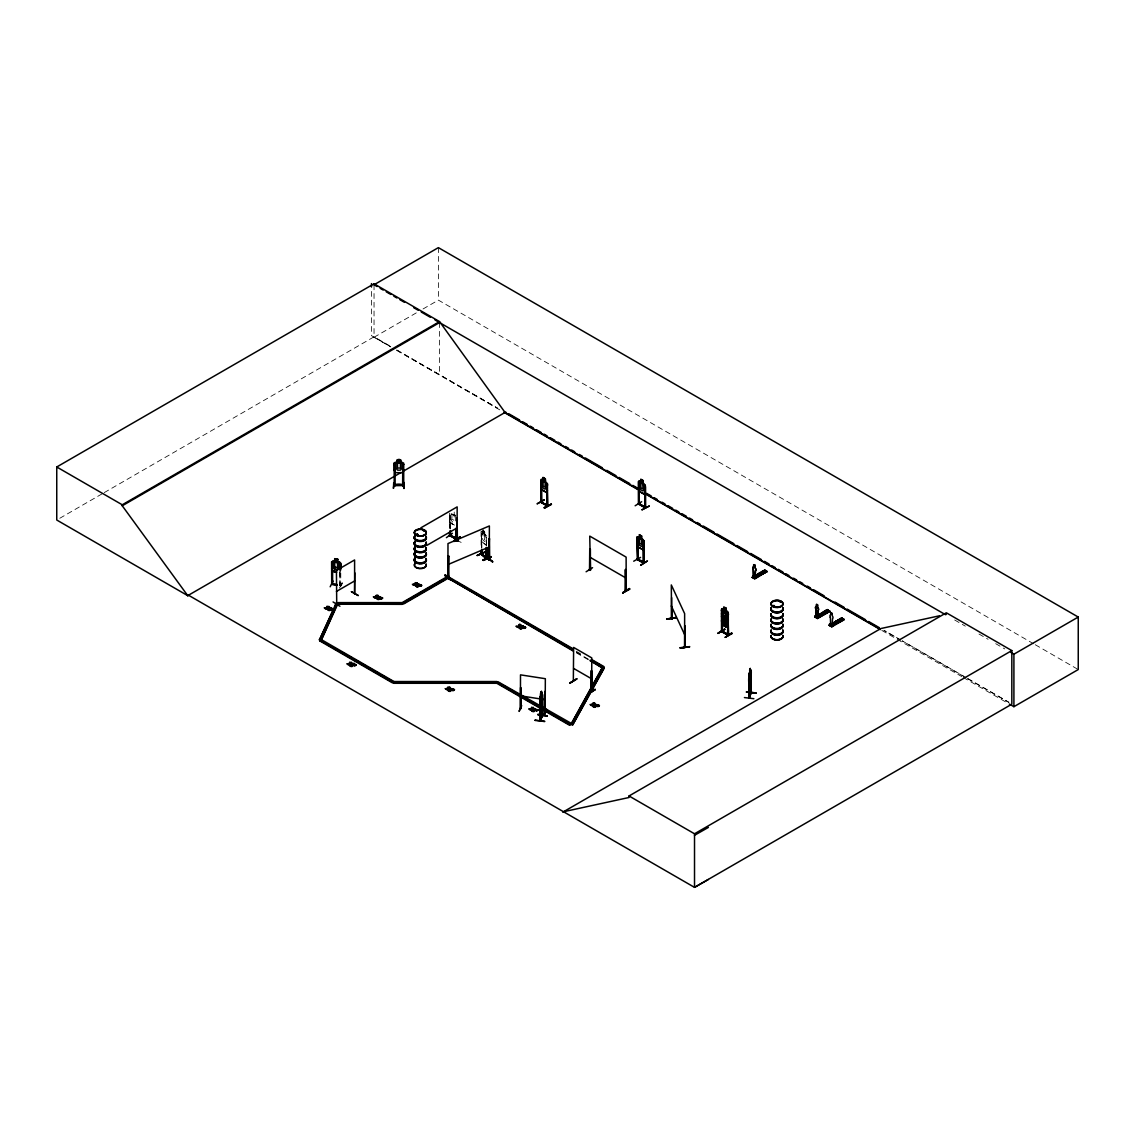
<?xml version="1.0" encoding="UTF-8"?>
<svg xmlns="http://www.w3.org/2000/svg" width="1135" height="1135" viewBox="0 0 1135 1135"><rect width="100%" height="100%" fill="white"/><g stroke="black" fill="none" stroke-linecap="round" stroke-linejoin="round"><path stroke-width="0.75" stroke-dasharray="5 3.75" d="M486.731 542.956L486.064 545.112L481.651 541.665L481.07 531.719L481.126 547.212M339.677 572.579L340.67 570.252M340.699 585.149L339.748 584.936L340.77 585.121M339.748 585.149L340.77 584.922M340.77 585.688L339.748 585.703L339.847 571.714M339.436 588.058L342.387 583.106M342.259 582.695L340.543 585.901L340.557 585.107M341.337 585.887L342.259 583.135M454.227 512.055L454.156 520.369L451.929 519.234M455.334 520.965L455.334 516.141L454.298 514.595M450.198 529.024L449.772 514.552L449.772 528.555M457.476 540.728L461.165 542.388M59.814 518.255L102.703 493.484M104.236 492.604L374.039 336.825L390.795 346.501M374.039 284.772L374.039 337.265L416.942 312.508M423.057 308.961L438.38 300.122L1033.744 643.857M483.042 532.23L482.957 529.676M481.907 547.51L481.396 533.11L481.637 547.623M486.22 545.949L486.489 537.082L486.489 545.836M455.731 515.489L450.737 513.815L450.737 518.638L451.929 521.305L454.156 522.426M483.099 529.775L482.077 537.352L483.013 540.147L484.773 541.523L485.709 540.189L484.773 533.762C484.9 527.704 484.319 535.337 486.787 536.075M339.918 585.759L340.77 585.887L340.77 571.685M454.156 514.595L455.802 515.432M451.929 514.41L454.156 515.545M454.468 525.094L450.269 522.965L449.545 520.029L450.34 522.909L454.156 525.008M390.568 346.629L371.471 335.648L371.471 288.801M396.683 350.147L497.414 408.075L396.895 350.02M900.665 639.97L883.881 630.308L900.622 639.984M966.296 677.708L902.197 640.835L966.126 677.808M967.814 678.574L1009.029 702.281M1035.29 644.737L1078.25 669.551M954.691 620.008L965.317 626.137M978.98 634.025L988.103 639.289M995.693 643.673L1004.801 648.936M967.644 678.673L1008.774 702.423M374.039 337.265L390.795 346.941M396.895 350.46L500.975 410.544M881.838 630.436L895.657 638.423M897.203 639.303L961.7 676.545M963.232 677.439L1007.767 703.147M576.183 651.235L582.312 654.767M576.381 652.228L588.639 659.307M576.381 652.88L588.639 659.96M481.765 531.223L483.099 532.358M482.02 531.606L486.645 536.103M481.793 541.579L486.106 544.956M481.396 533.11L481.396 547.098M451.929 513.559L451.929 523.888M450.425 514.893L450.425 528.882M449.559 513.219L449.545 528.697M439.543 322.581L439.543 375.075M438.38 247.629L438.38 300.122M339.947 571.529L339.947 585.532M484.461 531.364L483.326 530.485L484.461 532.23L484.461 531.364M484.773 534.628L483.013 533.251L483.013 538.075L484.773 539.451L484.773 534.628"/><path stroke-width="1.5" d="M749.086 697.628L750.774 692.747M749.015 697.372L750.192 672.062L749.582 678.56M750.774 692.52L751.37 691.981L749.384 698.167L749.256 674.63L750.306 668.487L749.554 670.26M400.556 462.243C403.01 458.597 394.966 458.27 397.491 462.356L394.228 463.151L395.292 462.257L402.556 462.427M394.2 482.772L393.419 488.305M393.476 488.277L393.703 482.701M394.228 470.074L395.207 472.657L402.641 472.699L403.719 470.145L402.641 472.699M395.051 464.47L394.171 464.655L395.051 464.47L395.15 485.666C391.107 484.234 404.074 483.013 402.84 485.823L403.719 485.78L403.719 463.208L400.456 462.328L400.456 459.746M394.115 485.425L395.051 485.666L395.051 484.702M400.456 462.399L402.031 463.279L402.031 468.102L400.456 470.145L397.491 470.103L395.916 468.017L395.916 463.194L397.392 462.2M402.755 464.584L403.62 464.584L402.755 464.584L402.641 485.766L403.719 485.596M403.663 488.064L403.904 482.503M404.145 488.476L403.833 482.46L403.734 488.419M755.073 577.36L755.385 570.791A2.142 1.234 60 0 0 755.073 567.855L754.945 565.159L753.583 564.875M755.172 577.304L755.484 570.735A2.142 1.234 60 0 0 755.172 567.798L754.69 564.989M817.725 616.958L818.037 610.389A2.142 1.234 60 0 0 817.824 607.409L817.725 607.452A2.142 1.234 60 0 1 818.037 610.389L817.824 616.901M832.125 625.272L832.537 618.646A2.142 1.234 60 0 0 832.225 615.709L832.196 613.581M744.432 697.557L753.867 698.706M488.603 560.037C490.206 557.342 488.277 560.676 489.667 559.853L489.384 538.699L488.731 559.938M540.515 720.399L539.792 720.072L540.487 719.59L540.232 720.924L540.43 699.387M542.019 715.972L542.714 715.575L540.203 720.867L540.189 697.387C541.849 682.66 542.615 699.912 540.601 703.388L540.189 702.196M539.849 719.987L542.672 714.78L542.09 715.277M544.658 721.222L535.223 720.399M535.223 720.484L535.351 719.746M544.644 721.605L535.337 720.158M753.683 564.819L753.555 566.975A2.142 1.234 60 0 0 753.243 569.543L753.569 576.495L755.896 577.871L755.896 576.963L754.477 577.587L754.832 578.907L766.962 571.487L754.207 578.439L766.707 571.543M753.753 576.679L754.222 575.97L753.81 576.637M816.207 616.376L816.945 615.638M831.146 623.881L830.394 624.534L832.948 625.796L832.778 624.789L831.529 626.236L829.6 625.13M519.731 626.265L519.064 626.917A1.589 0.922 0 0 1 518.184 627.087C514.183 625.91 522.781 626.492 519.617 624.222C523.207 625.413 519.206 625.726 519.064 627.357A1.589 0.922 0 0 1 518.184 627.527L516.212 626.066M750.646 680.206C748.022 692.265 747.908 670.544 750.944 670.303M749.001 675.552L749.653 672.856M333.066 601.947L339.933 606.26M541.934 692.747L539.749 698.28L539.849 705.246M570.054 683.128L576.878 678.829L570.054 682.802M542.672 714.866L539.849 720.881L540.033 696.748M417.141 534.117C419.155 535.89 415.07 533.989 416.531 534.84M416.275 534.486L417.283 534.003M417.978 534.613L417.283 534.911M423.497 530.91L424.377 530.769M424.32 530.542L423.412 530.542M760.932 573.984C762.904 572.905 759.116 574.821 760.393 573.076M773.957 606.047C775.801 607.14 770.679 605.466 774.467 605.608M774.425 606.246L773.247 605.636M780.156 601.89L780.795 602.103M780.951 601.876L780.298 602.245L780.908 601.89M822.903 613.482L822.903 612.744M824.095 613.155L822.719 613.297M519.163 711.39L521.632 705.573L519.163 710.964M815.824 615.638C817.909 615.624 814.973 618.575 815.895 609.154A2.142 1.234 60 0 1 816.207 606.587L816.306 604.643M671.636 597.648L671.565 619.242L671.31 584.936L684.632 613.624L684.646 647.432L684.717 625.853L684.788 646.893L684.845 646.127M684.391 646.893L684.745 646.794M450.453 579.857L444.693 575.346L450.496 579.786M450.822 579.63L445.076 574.792L450.893 579.233M547.467 490.433L546.701 492.661L541.452 489.625L540.827 486.617L541.452 489.625M643.006 483.184L645.247 485.397L644.425 494.335L639.36 491.327M637.09 543.892L637.785 546.871L643.119 549.851L643.729 540.827L641.644 538.586M643.119 549.851L643.8 547.779M753.966 577.899L753.626 575.658L753.484 576.651M749.682 671.282L750.079 670.217M750.76 669.849L750.292 671.211L750.207 668.472M751.299 671.778L750.803 693.23M755.981 692.946L746.546 691.797M749.228 684.448L750.959 677.127M749.029 675.538L749.029 698.082L751.384 692.08M721.449 614.049L722.229 611.808L727.606 614.773L728.244 617.78M721.463 616.05L722.158 619.015L727.521 621.98L728.23 619.795M727.521 621.98L728.386 619.795M449.474 535.663L456.696 539.352L455.887 538.387M450.496 535.152L449.474 534.897L450.283 535.309M456.837 538.373C439.288 530.201 461.165 540.714 456.171 538.018M477.267 555.653L485.085 552.021L477.282 555.327M544.204 500.01L537.054 503.869L544.204 499.726M520.497 687.626L520.511 708.595M520.908 687.682L520.809 708.878M544.913 691.399L545.254 712.652M635.16 505.756L641.644 501.727M633.713 561.201L640.58 557.399M586.114 571.77L592.569 567.699M351.552 657.704L319.432 639.927L336.073 603.409L402.173 603.692M319.432 639.927L333.179 610.304M334.626 607.182L336.073 603.409M590.172 660.187L602.373 667.962L570.919 724.513L569.6 725.279L496.86 683.284L496.86 681.539L393.987 681.539L321.248 639.544L319.914 640.977L321.248 640.211L337.889 603.692M321.248 640.211L337.889 602.614L402.173 602.614L447.644 576.367L573.118 648.809M540.728 693.187L541.494 691.272L541.381 693.84M540.728 694.053L541.225 692.988M542.487 716.043L542.317 694.549L542.714 715.674M542.388 716.142L542.644 694.606M542.033 703.019L540.033 707.19L542.303 699.94M537.848 714.809L547.297 715.915L537.976 714.468M718.129 633.415L724.811 629.4M722.186 631.244L721.406 630.847L722.428 631.869L722.357 610.829L721.491 610.63L722.357 610.829M721.42 631.585L728.301 635.401L728.301 612.857L727.507 611.552M727.719 634.351L728.5 634.437M590.441 569.486L589.448 569.202L590.087 569.586M589.519 570.082L589.746 548.872L590.2 570.394L589.42 569.997L590.455 570.224L589.746 536.103L626.123 557.101L626.194 590.909L625.186 590.611L625.952 591.037L625.498 569.515L625.3 590.711M625.74 590.228L625.952 590.271M541.168 501.329L541.381 502.635L541.65 486.702M547.084 491.597L547.013 505.557L547.765 505.912L547.084 484.588L546.857 505.813C549.156 504.124 544.36 505.217 541.48 502.081M638.508 504.068L639.26 504.422L638.806 482.886L639.048 504.38L639.388 503.415M637.061 559.427L643.871 563.371L643.8 540.785M638.054 558.959L637.43 558.534M639.402 537.295L637.09 536.969L637.728 559.867L637.983 543.935M334.669 558.675L337.691 559.215L334.669 558.675L334.726 571.756M334.626 561.314L331.604 561.697L331.732 584.312L331.746 561.697M336.825 572.068L332.569 571.302M337.648 561.853L337.691 559.215M337.549 561.839L339.635 562.151L332.612 561.045M340.571 568.493L340.713 563.244L339.635 562.151M332.598 563.201L331.661 563.23L332.598 563.201L332.598 584.397L331.746 583.518M339.847 564.719L340.77 564.677L339.847 564.719L339.847 569.969M333.037 581.021L330.171 586.781M331.746 584.284L336.981 584.993M332.697 584.213L332.371 583.66M332.697 583.674L336.981 584.454M602.444 667.919L604.146 668.302L572.707 724.839L570.919 724.513L602.373 667.309L603.763 667.153L602.444 667.919L590.172 660.84M572.707 724.839L604.146 667.635M457.462 540.033L457.405 540.856L457.164 519.631L456.554 540.913M336.357 604.189L336.386 603.38M349.92 665.394C359.043 663.237 352.304 662.017 349.85 665.621A1.433 0.823 0 0 0 350.119 666.131L351.155 666.529A1.617 0.936 0 0 0 352.105 666.458C355.766 665.266 348.984 663.436 351.041 665.734C353.68 665.536 351.084 662.627 354.858 664.613M531.818 710.496L534.585 709.006L536.756 709.716L533.649 709.744L535.053 709.077L536.288 709.985M593.108 706.154L595.577 704.721L597.549 705.204M760.053 573.473L761.103 573.076M772.907 605.849L773.8 605.523M838.311 621.214L837.289 621.058L837.446 621.852M838.425 621.71L837.985 620.958M481.992 553.752C478.502 552.617 485.752 558.718 486.731 558.604L487 547.992M481.396 550.603L481.595 554.618L481.907 549.255M334.726 561.428L333.222 562.009L333.222 566.833L334.726 569.174L337.549 569.671L339.067 567.883L339.067 563.059L337.549 561.924M448.325 577.488L448.963 576.594M542.246 715.603L542.204 693.003M354.617 594.031L354.602 559.952L336.428 570.451L336.726 604.345M573.331 681.341L573.629 647.432L591.817 657.931L591.576 691.513M591.59 670.828L591.519 691.868L591.278 670.657M402.655 484.815L403.719 484.829M753.654 564.705L754.605 564.733M830.706 612.63L832.097 613.638M671.707 617.937L671.934 619.171L671.863 608.246M684.972 647.305L684.717 625.853M418.049 534.443L416.588 534.67M638.565 504.11L638.537 481.524L640.778 481.893M638.608 481.609L639.36 481.084M643.701 563.301L643.19 541.977L644.042 542.19L644.112 563.23L637.373 559.328L637.175 536.926L643.063 539.494L643.8 540.842M727.904 624.406L727.62 635.089L727.904 613.907L728.613 635.302L721.718 631.486L722.286 608.672L721.463 609.126L721.534 631.684M331.817 609.495L333.108 608.63C334.711 610.36 329.164 610.006 333.647 608.942M331.817 609.935L333.108 608.63M380.892 598.514L382.197 597.648C383.8 599.379 378.253 599.025 382.736 597.961M380.892 598.954L382.197 597.648M419.936 585.901L421.241 585.036C422.844 586.767 417.283 586.426 421.78 585.348M419.936 586.341L421.241 585.036M354.432 665.394L355.723 664.514C357.326 666.245 351.779 665.904 356.262 664.826M354.432 665.819L355.723 664.514M523.959 627.981L525.25 627.116C526.867 628.847 521.305 628.492 525.789 627.428M523.959 628.421L525.25 627.116M452.709 690.222L454.014 689.356C455.617 691.087 450.056 690.747 454.553 689.669M452.709 690.662L454.014 689.356M536.33 710.482L537.621 709.616C539.238 711.347 533.677 711.007 538.16 709.928M536.33 710.921L537.621 709.616M597.62 706.154L598.911 705.275C600.514 707.02 594.967 706.665 599.45 705.587M597.62 706.58L598.911 705.275M403.592 485.042L394.1 484.915M489.526 559.91L489.667 559.058M446.395 537.664L452.383 533.294M450.425 530.641L450.496 535.919L449.701 535.507L456.923 539.21L455.887 538.941L455.972 528.484M455.291 540.728L460.399 537.352L454 541.523M752.633 577.658L765.302 570.749L752.207 577.417L753.796 575.757M764.536 570.323L763.429 570.905M754.066 578.495L752.377 577.289L765.132 570.437M722.215 611.964L727.606 614.773M721.378 620.93L723.733 623.058L723.733 625.64L726.017 626.903L723.733 625.64L722.669 621.526L723.818 610.46L725.946 611.637L725.946 616.461L727.095 619.142L725.946 626.946M728.244 624.704L727.507 625.229L722.286 622.179M814.873 617.043L827.344 609.608L829.798 611.396L817.47 618.518L817.129 617.199L818.548 616.575L818.548 617.483L816.221 616.106M827.926 610.36L827.344 609.608M827.216 609.935L815.2 617.213M827.599 610.148L815.583 617.44L815.029 615.979L816.462 615.369L816.618 617.511M817.455 618.518L816.689 618.078L829.614 611.098L827.514 610.091M831.019 625.811L830.678 623.569L829.43 624.293L829.855 625.555M842 618.462L829.983 625.754M832.778 624.789L831.841 626.832L829.245 625.314L842.326 618.674M843.433 619.299L841.73 617.922L829.245 625.314L841.73 617.922M728.23 612.9L722.257 608.559M727.549 611.566L726.017 610.729L726.102 608.105L727.095 617.085L725.946 618.518L725.946 623.328L723.818 622.15L722.683 609.821L723.818 609.424M728.542 614.262L727.677 614.049M722.158 619.015L727.549 621.824M718.2 633.089L724.485 629.287M717.817 633.316L724.868 629.074M727.606 634.465L728.259 635.401M725.251 637.373L731.848 632.933L725.166 637.373L732.217 633.557M354.574 594.031L354.844 572.849M351.51 591.633L358.362 595.605L351.368 591.704M457.405 519.773L456.554 519.986M457.164 539.863L456.483 541.026M457.065 539.891L456.724 540.615M622.718 592.541L629.471 588.568L622.689 592.952L629.84 589.193L629.457 588.554M622.689 592.952L629.528 588.952M569.884 683.114L576.85 678.858M589.888 693.074L595.151 689.399L588.526 693.868M588.356 693.371L595.137 689.371M589.434 693.116L595.166 689.754M188.58 595.265L187.843 595.705L56.75 520.014L56.75 466.982L374.039 283.793L439.543 321.602L505.047 412.459L639.743 490.235M374.039 283.793L374.039 284.772L438.38 247.629L1078.25 617.057L1078.25 669.551L1013.91 706.694L1009.313 704.026M56.75 466.982L122.254 504.791L439.543 321.602M708.41 879.455L694.521 887.371L188.495 595.222L187.743 595.648L122.254 505.77L439.543 322.581M187.743 595.648L401.052 472.5M404.117 470.727L505.784 412.033M420.801 527.874L457.164 506.877L457.065 540.657M336.428 591.448L354.602 580.95M426.859 545.367L457.164 527.874M541.026 481.098L541.736 502.45M542.998 480.091L543.069 477.466L541.948 485.269L543.069 487.979L545.155 489.185L546.275 487.766L545.311 478.757L545.311 481.339M328.966 606.842C327.249 609.651 323.73 608.658 325.248 608.005L328.966 606.842L327.008 606.246M328.966 606.402L325.248 608.005M547.708 484.943L546.857 484.73M376.749 596.074C374.678 595.066 378.21 594.825 378.04 595.861C376.338 598.67 372.819 597.677 374.337 597.024L376.749 595.634L374.337 597.024M376.096 595.691L378.04 595.861M374.805 597.294L378.04 595.421M547.013 505.004L541.168 502.096M544.247 507.586L551.44 504.252L544.289 507.657M417.084 583.248C415.382 586.057 411.863 585.078 413.381 584.426L417.084 583.248L415.14 582.652M551.156 504.082L544.303 507.983M551.411 504.238L544.63 508.225M417.084 582.808L413.381 584.426M337.889 603.267L402.173 603.267L444.608 578.765M336.073 604.075L402.173 604.345L402.173 602.614L403.507 603.38L448.935 577.218L448.68 556.022L447.999 577.247M402.173 603.267L403.507 604.033L447.445 578.666M638.537 481.524L638.608 504.096L645.318 507.927L645.318 485.354L639.317 480.97M643.091 480.559L640.849 479.268L640.849 482.02L639.729 482.247L639.729 487.057L640.849 489.781L642.935 490.987L644.056 489.554L643.091 480.559L643.091 483.141M644.666 506.82L645.205 507.884L644.864 486.39M639.232 491.427L638.608 488.405L639.232 491.427L644.552 494.42L645.247 492.335M351.58 662.741C349.864 665.536 346.345 664.557 347.863 663.904L351.58 662.741L349.623 662.131M350.275 662.953L347.863 663.904M348.332 664.174L351.58 662.301M638.849 503.117L639.26 503.656M644.567 506.934L645.446 506.919M644.793 507.345L644.864 491.639M649.192 506.04L642.069 509.743M642.027 509.828L649.22 506.082M637.373 538.331L637.813 559.867M641.573 536.046L639.331 534.755L639.402 537.465L638.281 537.678L638.281 542.502L639.402 545.226L641.502 546.432L642.609 544.999L641.644 536.004M319.914 640.31L392.653 682.305L393.987 681.539L393.987 683.284L496.86 683.284L498.18 682.518L520.908 695.641M319.914 640.977L392.653 682.972L393.987 682.206L381.857 675.197M644.042 542.19L643.19 541.977M637.785 546.871L643.063 549.737M516.212 626.506L518.482 627.087L518.553 626.009M519.106 624.505L521.334 625.626L519.646 626.477M520.724 626.832L522.582 625.754L524.554 626.903L522.582 626.194L521.674 626.818L522.441 627.74A1.419 0.823 0 0 1 522.625 628.237C519.773 630.407 517.617 626.719 521.802 627.939C521.249 624.903 521.972 631.244 519.475 627.385M520.724 627.272L522.582 626.194M521.674 627.258L524.554 627.343M643.119 562.378C648.482 563.371 627.953 554.689 643.659 562.563M643.19 562.974L643.431 541.835M640.651 565.23L647.447 560.931L640.679 565.273M449.857 687.569C448.155 690.378 444.636 689.399 446.154 688.746L449.857 687.569L447.914 686.973M448.566 687.782L446.154 688.746M446.608 689.016L449.857 687.129M453.135 689.016C454.043 689.654 449.318 686.874 448.141 690.023A1.433 0.823 0 0 0 448.396 690.52C454.028 691.243 446.821 688.377 449.432 690.931A1.617 0.936 0 0 0 450.396 690.86C453.546 689.669 448.524 687.938 448.141 690.463A1.433 0.823 0 0 0 448.396 690.96L449.432 691.371A1.617 0.936 0 0 0 450.396 691.3C452.652 690.35 448.538 687.569 452.652 689.271M393.987 682.632L496.86 682.632L498.18 681.865L572.707 724.187M753.555 566.975L753.654 566.918A2.142 1.234 60 0 0 753.342 569.486L753.328 576.509M758.989 573.288C765.075 576.012 756.35 573.728 760.237 572.565L762.507 574.055L760.237 572.565M761.344 571.927C767.43 574.65 758.705 572.366 762.606 571.203L764.876 572.693L762.606 571.203M752.193 577.403L764.678 570.181L767.118 571.799M755.896 576.963L754.477 577.587M533.478 707.829C531.762 710.638 528.243 709.659 529.761 709.006L533.478 707.829L531.52 707.233M754.335 578.637L766.962 571.316L764.678 569.997M532.173 708.041L529.761 709.006M530.229 709.276L533.478 707.403M536.288 709.545L534.117 708.722L531.762 710.723A1.433 0.823 0 0 0 532.017 711.219L533.053 711.631A1.617 0.936 0 0 0 534.003 711.56L535.138 710.553L533.649 709.744M590.03 704.495L591.051 704.665C595.109 703.828 591.392 702.849 594.385 702.849C594.726 707.204 587.476 704.069 592.158 705.743M592.81 703.331L594.768 703.501M594.768 703.062L591.051 704.665M598.046 704.948C599.11 705.459 593.435 702.749 593.038 706.381A1.433 0.823 0 0 0 593.307 706.892L594.343 707.289A1.617 0.936 0 0 0 595.293 707.218C597.819 705.686 595.776 704.14 595.293 706.779C591.519 707.46 596.329 704.211 595.393 706.708A1.617 0.936 0 0 1 594.343 706.85L593.307 706.452A1.433 0.823 0 0 1 593.038 705.942M496.86 682.632L569.6 724.627L570.919 723.86M816.207 606.587L816.306 606.53A2.142 1.234 60 0 0 815.994 609.098L816.363 616.291L816.278 615.255M816.462 615.369L815.029 615.979M827.784 610.048L815.639 617.468M815.341 617.312L827.798 610.162M818.548 616.575L817.129 617.199M816.689 618.05L829.174 610.843M816.888 618.064L829.614 610.914M817.328 618.32L829.742 611.382M830.295 617.468L830.394 617.412A2.142 1.234 60 0 1 830.706 614.844L830.806 612.574L832.026 613.382M830.848 623.668L829.43 624.293M829.543 625.498L842.184 618.348M843.575 619.157L831.075 626.364L831.827 626.804L844.199 619.71L842.028 618.504M844.014 619.228L831.274 626.378L844.043 619.526M562.79 812.178L880.831 628.549L939.425 615.808M563.527 811.738L629.031 797.494L629.031 795.975L946.32 612.787L1011.824 650.596L1011.824 704.182L694.521 887.371L694.521 833.785L1011.824 650.596M946.32 614.305L945.583 614.744L434.975 319.942M1010.874 652.441L1013.91 654.2L1078.25 617.057M694.521 835.317L708.41 827.401M331.675 583.262L332.626 583.39M671.282 618.646L671.948 619.114L671.296 617.993M823.911 613.34L823.045 613.397M838.311 621.639L837.289 621.639M351.751 664.642L354.361 664.869M450.042 689.484L452.652 689.711M594.939 705.402L597.549 705.63M448.878 556.178L447.984 556.32L448.098 577.516M489.582 538.855L488.688 539.011M487.099 557.328L492.874 561.797L486.674 557.072M448.538 576.24L448.226 576.722M488.688 560.009L489.412 559.654M447.984 564.563L489.384 546.942M486.149 557.611C472.671 547.382 493.399 562.009 486.206 557.455M483.07 559.839C507.161 549.794 467.01 567.514 490.845 556.576M483.099 560.222L490.859 556.916M331.76 583.276L332.598 583.433M450.013 689.03L453.135 689.456M594.924 704.948L598.046 705.388M489.27 559.711L489.384 525.945L447.984 543.566L447.899 577.36M823.045 612.829L823.755 612.829M449.701 534.741L450.411 535.039M751.1 693.329L750.859 670.189L751.157 693.315M540.955 502.053L547.708 505.926M638.735 503.855L645.574 507.756L645.489 486.745L644.637 486.532M676.091 617.44L666.656 619.057L676.091 617.88M676.077 617.738L666.784 618.915M680.163 647.716L689.612 646.978L680.177 647.787M449.772 535.55L449.772 532.045M449.914 534.784L450.382 535.819M450.184 536.075L450.198 530.783M544.913 711.588L545.169 712.695L545.339 678.702L520.497 674.857L520.412 708.822M481.339 554.05L487.085 558.505L487.028 557.64M721.718 630.72L728.259 634.635M590.129 570.352L589.86 569.117M625.541 589.746L625.782 590.98M547.425 506.082L547.467 483.538L541.537 479.169L540.757 479.722L540.785 502.308L547.325 506.082M637.7 559.058L637.061 558.661L637.983 558.902M486.745 557.413L492.448 561.981M397.491 459.774L400.456 459.817M486.702 558.647L486.731 548.106M760.748 573.842L760.039 573.43M816.59 604.16L817.626 605.068M746.461 691.981L755.995 692.974M519.135 624.959L520.624 625.768L518.553 625.569M403.521 485.553L394.171 485.652L394.228 463.08M319.432 639.275L321.248 639.544M540.572 693.031L540.7 695.656M520.497 695.854L545.339 699.699M547.311 715.944L537.862 714.369M334.726 562.279L337.549 562.79M334.726 567.103L337.549 567.613M336.116 571.856L332.612 571.288L331.746 568.578M351.751 664.202L353.24 665.025L352.105 666.018A1.617 0.936 0 0 1 351.155 666.089L350.119 665.692A1.433 0.823 0 0 1 349.85 665.181M533.649 709.304L535.138 710.113L534.003 711.12A1.617 0.936 0 0 1 533.053 711.191L532.017 710.794A1.433 0.823 0 0 1 531.762 710.283M331.675 584.255L336.882 585.178M625.513 590.47L625.498 569.515M643.786 563.371L643.19 562.293M521.674 626.818L522.441 627.3A1.419 0.823 0 0 1 522.625 627.612L520.937 628.648L518.965 627.683M481.51 554.604L481.637 549.368M726.102 608.105L723.747 606.885L723.818 609.594M722.186 608.601L723.889 609.552M725.875 624.236L727.507 625.229L728.23 624.591L727.478 614.872M722.428 631.33L728.202 634.607M591.278 691.655L591.505 670.515M458.426 540.827L453.929 538.26L458.143 540.941M374.039 284.772L377.09 286.531M380.14 288.29L383.19 290.049M386.226 291.808L390.795 294.447M393.845 296.207L396.895 297.966M399.946 299.725L404.514 302.364M413.651 307.642L418.219 310.281M421.269 312.04L430.406 317.303M640.849 479.438L642.935 480.644M508.849 413.793L519.56 419.978M522.625 421.752L527.222 424.405M530.272 426.164L533.337 427.938M536.401 429.697L540.998 432.35M544.062 434.123L547.113 435.897M550.177 437.656L554.774 440.309M557.838 442.083L560.889 443.842M565.485 446.495L568.55 448.268M571.614 450.027L574.665 451.801M579.261 454.454L582.326 456.213M585.39 457.987L602.231 467.705M606.814 470.358L616.007 475.664M619.057 477.424L629.783 483.609M632.833 485.383L637.43 488.036M646.624 493.342L651.206 495.981M654.271 497.754L657.335 499.528M661.918 502.167L664.982 503.94M668.047 505.713L672.644 508.366M675.708 510.126L678.758 511.899M681.823 513.658L686.42 516.312M689.484 518.085L692.534 519.844M697.131 522.497L700.196 524.271M703.26 526.03L713.972 532.216M717.036 533.989L733.877 543.708M736.927 545.481L747.653 551.667M750.703 553.426L761.429 559.626M764.479 561.385L769.076 564.038M772.14 565.812L775.205 567.571M778.269 569.344L782.852 571.997M785.917 573.757L788.981 575.53M793.564 578.183L796.628 579.942M799.693 581.716L802.757 583.475M807.354 586.128L810.404 587.902M813.469 589.661L824.18 595.861M834.906 602.047L844.085 607.338M847.15 609.112L865.523 619.71M868.573 621.483L879.299 627.669M644.34 492.888L880.079 628.989M504.039 412.317L637.657 489.455M646.865 494.775L880.306 629.556M763.429 570.721L765.714 572.026M644.793 506.806L639.26 503.883L645.148 507.104M752.548 577.204L754.477 578.311M830.21 623.952L830.593 624.278M815.2 616.816L817.129 617.922M815.029 616.901L817.299 618.206M545.311 478.757L542.998 477.509L545.155 478.842M639.402 534.883L641.502 536.089M541.579 489.526L546.73 492.491M541.65 501.656L540.827 501.528M589.746 557.101L626.123 578.098M591.505 659.421L603.763 666.5M453.56 580.439L448.963 577.786L448.963 576.41M456.625 582.212L467.365 588.412M470.429 590.172L488.816 600.798M491.881 602.557L571.586 648.582M591.505 660.073L603.763 667.153M573.317 650.454L447.644 577.899L573.317 651.107M573.629 668.43L591.817 678.929M412.36 584.255L414.474 585.49M373.316 596.868L375.444 598.102M525.462 698.266L537.579 705.261M540.615 707.02L569.401 723.633M528.74 708.836L530.868 710.07M324.227 607.849L326.355 609.084M445.133 688.576L447.247 689.81M629.031 795.975L694.521 833.785M354.588 659.449L365.186 665.578M368.222 667.323L378.835 673.452M346.842 663.734L348.97 664.982M449.545 535.72L449.545 532.202M484.773 552.206L477.324 555.327M546.616 709.801L544.105 714.823M540.827 502.294L541.026 486.348M830.437 624.406L830.678 623.569M481.112 554.249L481.126 550.716M491.1 557.115L483.368 560.477M753.938 576.31L753.271 575.97L753.271 577.502M671.31 605.934L684.632 634.621M394.342 470.003L395.278 472.571M331.633 568.564L332.541 571.359M817.725 605.012L817.725 607.452M749.256 679.454L749.582 680.617L750.192 668.628M637.246 543.892L637.913 546.772M540.132 707.204L539.877 705.161L540.033 707.19M830.394 617.412L830.607 624.392M1013.91 654.2L1013.91 706.694M841.929 620.434L839.645 619.299M839.559 621.796L837.289 620.661M830.323 623.881L830.21 625.484M827.528 612.12L825.258 610.985M825.159 613.482L822.889 612.347M818.378 616.475L818.378 617.199M815.923 615.567L815.824 617.17M755.882 693.272L746.447 692.137M755.726 576.864L755.726 577.587L753.172 576.027L753.172 577.559M722.115 610.971L722.186 632.011M637.515 558.576L637.6 559.825M590.37 549.212L590.441 570.252M522.582 625.754L522.625 626.704M486.489 547.581L486.191 558.278L486.22 547.708M456.837 518.17L456.795 541.125M456.185 528.328L456.185 538.827M403.521 484.758L403.507 485.837M397.392 459.618L397.392 462.271M394.342 463.123L394.342 470.06M371.471 283.594L371.471 287.07M340.713 563.244L340.77 569.94M339.947 564.535L339.947 569.784M337.549 559.342L337.549 569.671M334.768 558.775L334.768 561.357M122.254 504.791L122.254 505.77M782.781 618.915A5.987 3.462 0 0 1 776.993 623.257A5.987 3.462 0 0 1 771.204 618.915M782.795 608.587A6.001 3.462 0 0 1 776.993 612.943A6.001 3.462 0 0 1 771.19 608.587M782.809 607.608A6.016 3.476 0 0 1 776.993 611.978A6.016 3.476 0 0 1 771.176 607.608M782.809 614.375A6.016 3.476 0 0 1 776.993 618.745A6.016 3.476 0 0 1 771.176 614.375M782.88 614.021A6.101 3.518 0 0 1 776.993 618.462A6.101 3.518 0 0 1 771.105 614.021M782.88 613.723A6.101 3.518 0 0 1 776.993 618.164A6.101 3.518 0 0 1 771.105 613.723M782.809 613.397A6.016 3.476 0 0 1 776.993 617.78A6.016 3.476 0 0 1 771.176 613.397M782.88 608.232A6.101 3.518 0 0 1 776.993 612.659A6.101 3.518 0 0 1 771.105 608.232M782.88 607.934A6.101 3.518 0 0 1 776.993 612.361A6.101 3.518 0 0 1 771.105 607.934M782.809 619.029A6.03 3.476 0 0 1 776.993 623.413A6.03 3.476 0 0 1 771.176 619.029M782.809 619.256A6.016 3.476 0 0 1 776.993 623.626A6.016 3.476 0 0 1 771.176 619.256M782.781 619.753A5.987 3.462 0 0 1 776.993 624.108A5.987 3.462 0 0 1 771.204 619.753M782.795 625.101A6.001 3.462 0 0 1 776.993 629.457A6.001 3.462 0 0 1 771.19 625.101M782.809 624.122A6.016 3.476 0 0 1 776.993 628.492A6.016 3.476 0 0 1 771.176 624.122M782.809 630.89A6.016 3.476 0 0 1 776.993 635.26A6.016 3.476 0 0 1 771.176 630.89M782.88 630.535A6.101 3.518 0 0 1 776.993 634.976A6.101 3.518 0 0 1 771.105 630.535M782.88 630.237A6.101 3.518 0 0 1 776.993 634.678A6.101 3.518 0 0 1 771.105 630.237M782.809 629.911A6.016 3.476 0 0 1 776.993 634.295A6.016 3.476 0 0 1 771.176 629.911M782.88 624.747A6.101 3.518 0 0 1 776.993 629.173A6.101 3.518 0 0 1 771.105 624.747M782.88 624.449A6.101 3.518 0 0 1 776.993 628.875A6.101 3.518 0 0 1 771.105 624.449M782.809 635.742A6.016 3.476 0 0 1 776.993 640.112A6.016 3.476 0 0 1 771.176 635.742M426.221 542.615A6.101 3.518 0 0 1 419.539 547.013A6.101 3.518 0 0 1 415.041 541.764M426.136 542.97A6.016 3.476 0 0 1 419.539 547.311A6.016 3.476 0 0 1 415.112 542.133M426.107 547.496A5.973 3.448 0 0 1 419.553 551.809A5.973 3.448 0 0 1 415.155 546.659M426.107 547.822A5.987 3.462 0 0 1 419.553 552.149A5.987 3.462 0 0 1 415.14 546.985M426.221 536.827A6.101 3.518 0 0 1 419.539 541.225A6.101 3.518 0 0 1 415.041 535.975M426.122 541.991A6.001 3.462 0 0 1 419.539 546.332A6.001 3.462 0 0 1 415.126 541.168M426.136 537.167A6.016 3.476 0 0 1 419.539 541.509A6.016 3.476 0 0 1 415.112 536.33M426.221 542.317A6.101 3.518 0 0 1 419.539 546.715A6.101 3.518 0 0 1 415.041 541.466M426.221 536.529A6.101 3.518 0 0 1 419.539 540.927A6.101 3.518 0 0 1 415.041 535.677M426.122 536.202A6.001 3.462 0 0 1 419.539 540.53A6.001 3.462 0 0 1 415.126 535.365M426.221 559.129A6.101 3.518 0 0 1 419.539 563.527A6.101 3.518 0 0 1 415.041 558.278M426.136 559.484A6.016 3.476 0 0 1 419.539 563.825A6.016 3.476 0 0 1 415.112 558.647M426.107 564.01A5.973 3.448 0 0 1 419.553 568.323A5.973 3.448 0 0 1 415.155 563.173M426.122 548.347A6.001 3.462 0 0 1 419.539 552.688A6.001 3.462 0 0 1 415.126 547.524M426.107 564.336A5.987 3.462 0 0 1 419.553 568.663A5.987 3.462 0 0 1 415.14 563.499M426.15 548.049A6.03 3.476 0 0 1 419.539 552.404A6.03 3.476 0 0 1 415.112 547.212M426.221 553.341A6.101 3.518 0 0 1 419.539 557.739A6.101 3.518 0 0 1 415.041 552.49M426.122 558.505A6.001 3.462 0 0 1 419.539 562.846A6.001 3.462 0 0 1 415.126 557.682M426.136 553.681A6.016 3.476 0 0 1 419.539 558.023A6.016 3.476 0 0 1 415.112 552.844M426.221 558.831A6.101 3.518 0 0 1 419.539 563.23A6.101 3.518 0 0 1 415.041 557.98M426.221 553.043A6.101 3.518 0 0 1 419.539 557.441A6.101 3.518 0 0 1 415.041 552.192M426.122 552.717A6.001 3.462 0 0 1 419.539 557.044A6.001 3.462 0 0 1 415.126 551.88M331.25 608.658C326.61 613.397 326.88 605.381 331.817 608.119C329.32 612.616 325.816 607.991 331.25 608.658M331.25 608.232C326.795 612.673 328.128 606.047 331.817 608.559C328.909 613.68 324.837 607.197 331.25 608.232M380.338 597.691C375.926 602.302 375.642 594.797 380.75 596.953C379.274 601.593 374.437 597.109 380.338 597.691M380.338 597.251C375.869 601.706 377.203 595.066 380.892 597.577C377.998 602.699 373.926 596.23 380.338 597.251M419.382 585.078C414.729 589.803 415.013 581.787 419.936 584.525C417.453 589.022 413.949 584.412 419.382 585.078M419.382 584.638C414.913 589.093 416.247 582.454 419.936 584.965C417.042 590.087 412.97 583.617 419.382 584.638M352.588 665.436C350.601 667.962 349.963 663.436 352.588 665.436M534.486 710.538C532.499 713.064 531.861 708.538 534.486 710.538M534.486 710.099C532.386 712.652 531.875 708.084 534.486 710.099M595.776 705.757C593.804 708.283 593.137 703.757 595.776 705.757M722.796 615.681L724.314 619.582C721.42 621.072 723.889 623.853 724.811 620.462L726.684 623.867L725.265 620.121C728.4 618.518 725.577 615.681 724.768 619.284L722.91 615.695M546.588 709.432L544.105 715.249L546.573 709.432M541.352 694.847L540.601 701.317L541.352 694.847M460.015 536.77L453.603 541.367L460.058 536.812M689.484 646.609L680.191 648.128L689.484 646.652M399.917 460.228L398.03 460.214L398.03 461.065L399.917 461.094L399.917 460.228M400.456 463.25L397.491 463.208L397.491 468.031L400.456 468.074L400.456 463.25M337.052 559.683L335.236 559.356L335.236 560.222L337.052 560.548L337.052 559.683M725.563 608.417L724.201 607.651L725.563 609.268L725.563 608.417M725.946 616.461L723.818 615.284L725.946 616.447M725.946 618.518L723.818 617.341L725.946 618.504M725.563 625.272L724.187 624.52L725.563 626.137L725.563 625.272M642.566 480.857L641.218 480.091L642.566 481.722L642.566 480.857M642.935 484.092L640.849 482.886L640.849 487.709L642.935 488.915L642.935 484.092M828.366 611.637L826.096 610.332L828.366 611.637M842.766 619.951L840.482 618.646L842.766 619.951M826.28 612.843L824.01 611.538L826.28 612.843M840.68 621.157L838.396 619.838L840.68 621.157M823.911 614.205L821.641 612.886L823.911 614.205M838.311 622.519L836.041 621.2L838.311 622.519M544.786 479.069L543.438 478.289L544.786 479.921L544.786 479.069M641.119 536.302L639.785 535.536L641.119 537.167L641.119 536.302M545.155 482.29L543.069 481.084L543.069 485.908L545.155 487.114L545.155 482.29M641.502 539.536L639.402 538.331L639.402 543.154L641.502 544.36L641.502 539.536M773.985 606.643A6.016 3.476 0 0 0 783.008 603.636A6.016 3.476 0 0 0 773.985 600.628A6.016 3.476 0 0 0 773.985 606.643M772.751 606.572A5.987 3.462 0 0 0 782.781 605.026A5.987 3.462 0 0 0 775.446 600.798A5.987 3.462 0 0 0 772.751 606.572M772.736 606.317A6.03 3.476 0 0 0 782.809 604.756A6.03 3.476 0 0 0 775.432 600.5A6.03 3.476 0 0 0 772.736 606.317M776.993 639.771A5.987 3.462 0 0 0 782.781 635.43A5.987 3.462 0 0 1 776.993 639.757A5.987 3.462 0 0 1 771.204 635.401A5.987 3.462 0 0 0 776.993 639.771M417.311 535.45A6.03 3.476 0 0 0 426.349 532.443A6.03 3.476 0 0 0 417.311 529.421A6.03 3.476 0 0 0 417.311 535.45M416.105 535.181A5.973 3.448 0 0 0 426.107 533.634A5.973 3.448 0 0 0 418.787 529.407A5.987 3.462 0 0 0 416.091 535.195A5.987 3.462 0 0 0 426.107 533.634A5.987 3.462 0 0 0 418.772 529.407A5.973 3.448 0 0 0 416.105 535.181"/></g></svg>
